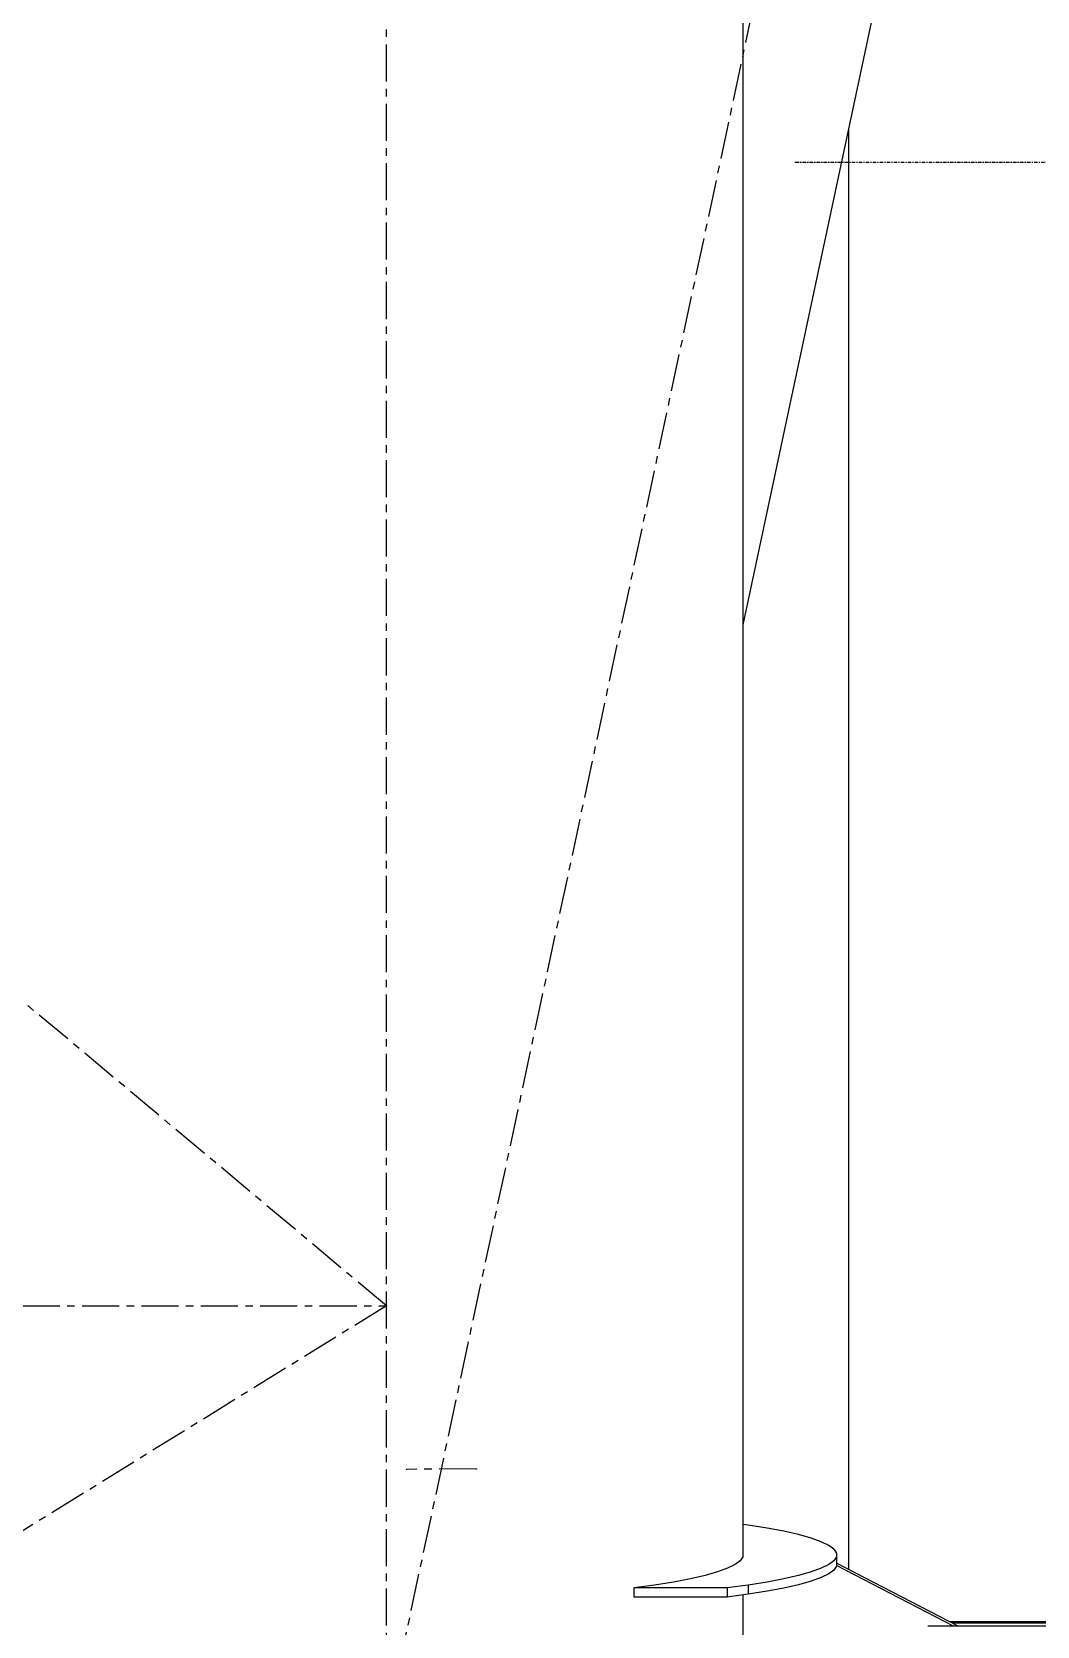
# Model space of a CAD drawing. Header units: millimetres. Extents: x 5143 to 30813, y 232 to 21408.
# Drawn here: x 11764.2 to 11979.2, y 5921.8 to 6262.7 of the extents above; entities that cross this region are included whole.
import ezdxf

# ---------------------------------------------------------------- set-up
doc = ezdxf.new("R2010")
doc.units = ezdxf.units.MM
doc.header["$LTSCALE"] = 0.25
for name, pattern in [('CENTER', [50.8, 31.75, -6.35, 6.35, -6.35]), ('XKITLINE00', [0]), ('XKITLINE03', [6, 3, -1, 1, -1])]:
    doc.linetypes.add(name, pattern=pattern)

msp = doc.modelspace()

# ---------------------------------------------------------------- linework, layer by layer
at = {"color": 8, "linetype": 'CENTER'}
for p, q in [((11840, 5990.27), (10096.38, 7450.27)), ((11840, 5629.8), (11840, 7286.23)), ((11840, 5900.27), (12015, 6720.27)), ((10454.1, 5990.27), (11840, 5990.27)), ((11840, 5990.27), (11549.01, 5810.27)), ((11859.2, 5955.38), (11844.3, 5955.3))]:
    msp.add_line(p, q, dxfattribs=at)
at = {"color": 8, "linetype": 'XKITLINE00'}
for p, q in [((11916.2, 6508.24), (11916.2, 5936.52)), ((11950.92, 6298.59), (11916.2, 6135.9)), ((11938.8, 6241.8), (11938.8, 5933.9)), ((11917.34, 5943.38), (11916.2, 5943.53)), ((11921.4, 5942.74), (11917.34, 5943.38)), ((11925.01, 5942.06), (11921.4, 5942.74)), ((11928.16, 5941.34), (11925.01, 5942.06)), ((11930.81, 5940.59), (11928.16, 5941.34)), ((11932.96, 5939.81), (11930.81, 5940.59)), ((11934.59, 5939.02), (11932.96, 5939.81)), ((11915.68, 5935.74), (11914.59, 5934.93)), ((11916.23, 5936.56), (11915.68, 5935.74)), ((11916.2, 5937.43), (11916.23, 5937.39)), ((11916.23, 5937.39), (11916.23, 5936.56)), ((11935.68, 5938.2), (11934.59, 5939.02)), ((11935.68, 5935.74), (11934.59, 5934.93)), ((11935.68, 5938.2), (11936.23, 5937.39)), ((11936.23, 5936.56), (11935.68, 5935.74)), ((11936.23, 5937.39), (11936.23, 5936.56)), ((11936.23, 5936.56), (11936.23, 5934.58)), ((11908.16, 5932.61), (11905.01, 5931.89)), ((11910.81, 5933.36), (11908.16, 5932.61)), ((11912.96, 5934.14), (11910.81, 5933.36)), ((11914.59, 5934.93), (11912.96, 5934.14)), ((11928.16, 5932.61), (11925.01, 5931.89)), ((11930.81, 5933.36), (11928.16, 5932.61)), ((11932.96, 5934.14), (11930.81, 5933.36)), ((11934.59, 5934.93), (11932.96, 5934.14)), ((11934.59, 5932.95), (11932.96, 5932.15)), ((11935.68, 5933.76), (11934.59, 5932.95)), ((11936.23, 5934.58), (11935.68, 5933.76)), ((11962.29, 5921.78), (11936.23, 5935.23)), ((11961.3, 5921.78), (11936.23, 5934.72)), ((11897.34, 5930.57), (11892.88, 5929.98)), ((11912.88, 5929.98), (11892.88, 5929.98)), ((11892.88, 5929.98), (11892.88, 5927.99)), ((11901.4, 5931.21), (11897.34, 5930.57)), ((11905.01, 5931.89), (11901.4, 5931.21)), ((11917.34, 5930.57), (11912.88, 5929.98)), ((11912.88, 5929.98), (11912.88, 5927.99)), ((11921.4, 5931.21), (11917.34, 5930.57)), ((11917.34, 5930.57), (11917.34, 5928.59)), ((11921.4, 5929.23), (11917.34, 5928.59)), ((11925.01, 5931.89), (11921.4, 5931.21)), ((11925.01, 5929.91), (11921.4, 5929.23)), ((11928.16, 5930.63), (11925.01, 5929.91)), ((11930.81, 5931.38), (11928.16, 5930.63)), ((11932.96, 5932.15), (11930.81, 5931.38)), ((11912.88, 5927.99), (11892.88, 5927.99)), ((11917.34, 5928.59), (11912.88, 5927.99)), ((11916.2, 5928.43), (11916.2, 5870.26)), ((11986.8, 5922.67), (11960.56, 5922.67)), ((11985.3, 5922.41), (11961.05, 5922.41)), ((11986.8, 5921.78), (11955.8, 5921.78))]:
    msp.add_line(p, q, dxfattribs=at)
at = {"color": 1, "linetype": 'XKITLINE03'}
msp.add_line((11927.5, 6234.84), (12282.5, 6234.84), dxfattribs=at)
at = {"color": 1, "linetype": 'XKITLINE00'}
msp.add_circle((11927.5, 6234.84), 0.05, dxfattribs=at)
at = {"color": 8, "linetype": 'XKITLINE00'}
for centre in [(11840, 5990.27), (11840, 5990.27), (11840, 5990.27), (11844.3, 5955.3), (11859.2, 5955.38)]:
    msp.add_circle(centre, 0.05, dxfattribs=at)

doc.saveas('drawing.dxf')
